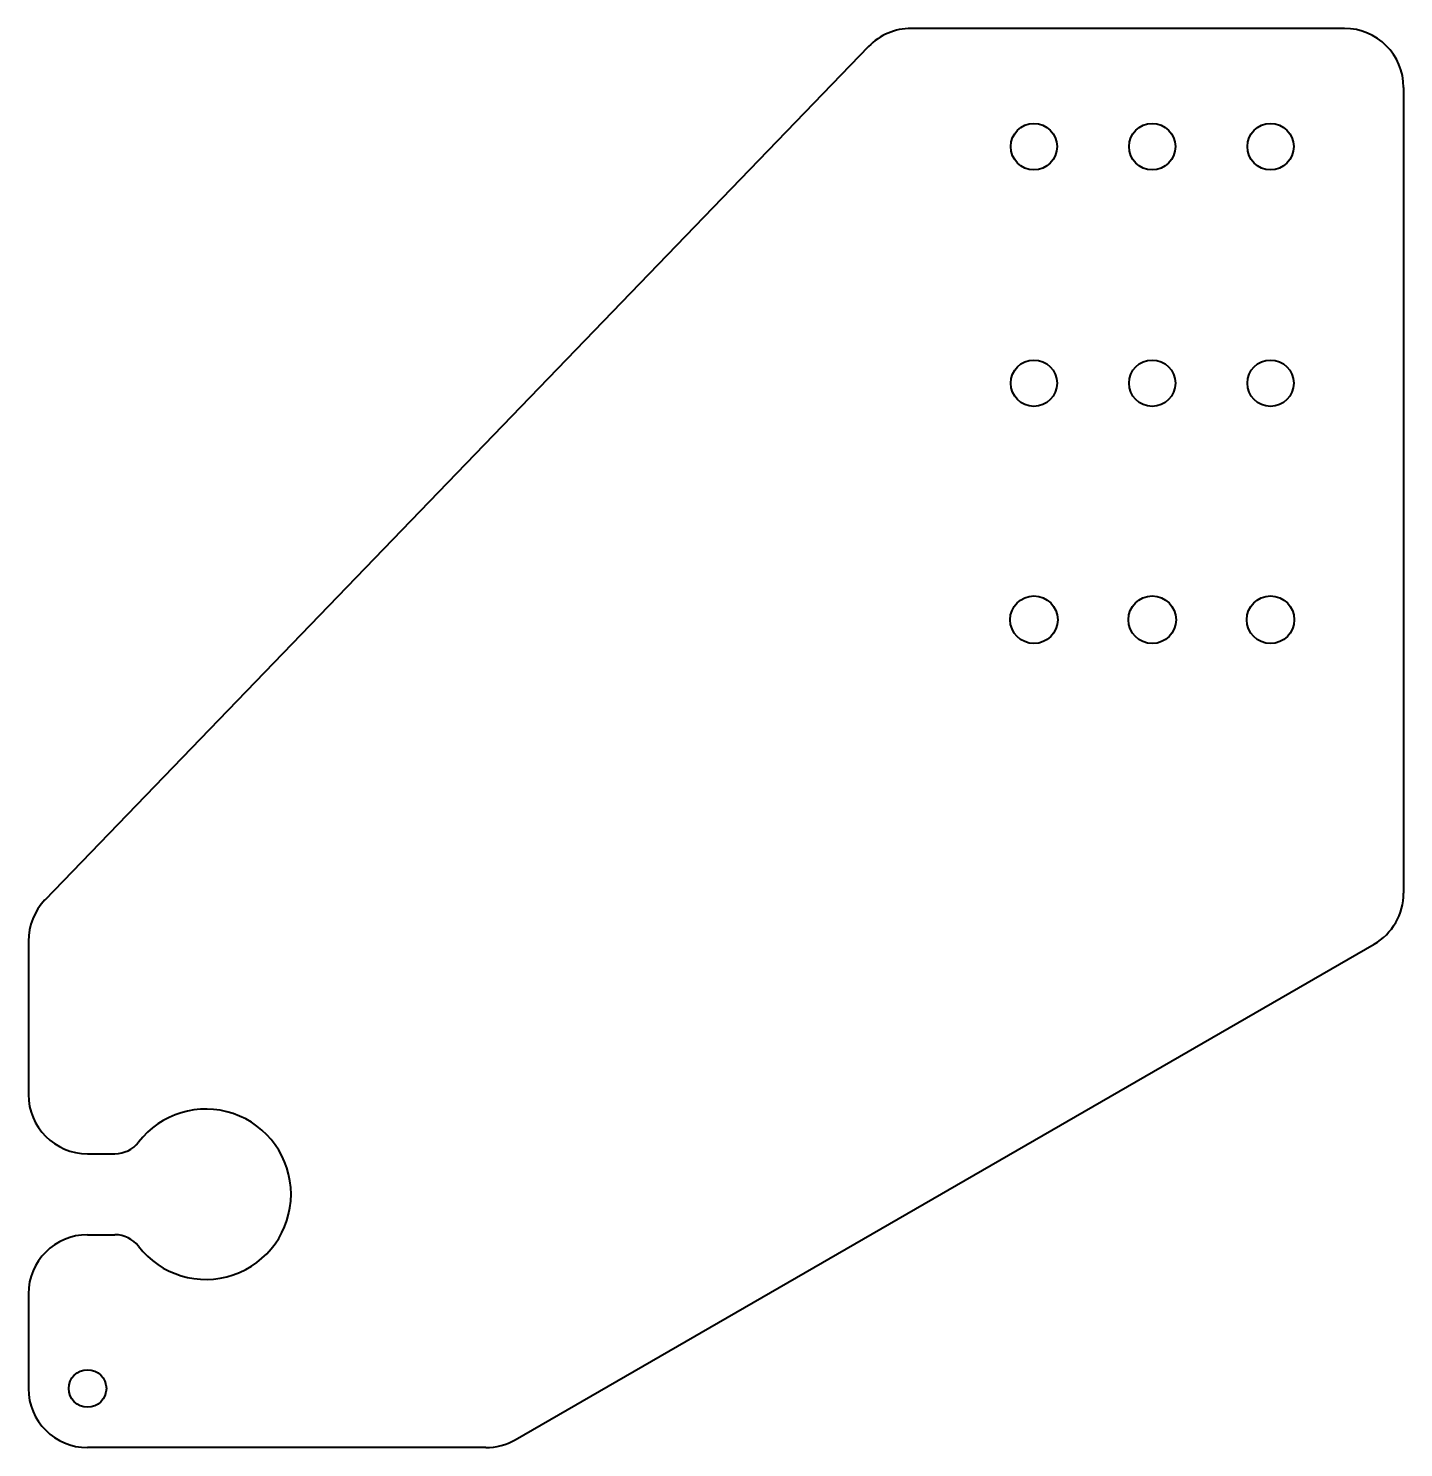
# Model space of a CAD drawing. Header units: inches. Extents: x -5.75 to 0.06, y -12.5 to -6.5.
import ezdxf

# ---------------------------------------------------------------- set-up
doc = ezdxf.new("R2010")
doc.units = ezdxf.units.IN
doc.header["$MEASUREMENT"] = 0
doc.layers.add('Visible', color=7, linetype='Continuous', lineweight=40)

msp = doc.modelspace()

# ---------------------------------------------------------------- linework, layer by layer
at = {"layer": 'Visible'}
for p, q in [((-0.1875, -6.5), (-2.0188, -6.5)), ((-2.1987, -6.5764), (-5.6799, -10.1849)), ((0.0625, -6.75), (0.0625, -10.1556)), ((-5.75, -10.3584), (-5.75, -11.0075)), ((-3.692, -12.4665), (-0.0625, -10.3722)), ((-5.5, -11.2575), (-5.384, -11.2575)), ((-5.5, -11.6), (-5.384, -11.6)), ((-5.75, -11.85), (-5.75, -12.25)), ((-3.817, -12.5), (-5.5, -12.5))]:
    msp.add_line(p, q, dxfattribs=at)
for centre, radius in [((-1.5, -7), 0.098), ((-1, -7), 0.098), ((-0.5, -7), 0.098), ((-1.5, -8), 0.098), ((-1, -8), 0.098), ((-0.5, -8), 0.098), ((-1.5, -9), 0.1005), ((-1, -9), 0.1005), ((-0.5, -9), 0.1005), ((-5.5, -12.25), 0.0795)]:
    msp.add_circle(centre, radius, dxfattribs=at)
for centre, radius, start, end in [((-2.0188, -6.75), 0.25, 90, 136.02823), ((-0.1875, -6.75), 0.25, 0, 90), ((-5.5, -10.3584), 0.25, 136.02823, 180), ((-0.1875, -10.1556), 0.25, 299.98706, 0), ((-5.5, -11.0075), 0.25, 180, 270), ((-5, -11.4288), 0.36, 217.64916, 142.35084), ((-5.384, -11.1325), 0.125, 270, 322.35084), ((-5.5, -11.85), 0.25, 90, 180), ((-5.384, -11.725), 0.125, 37.64916, 90), ((-5.5, -12.25), 0.25, 180, 270), ((-3.817, -12.25), 0.25, 270, 299.98706)]:
    msp.add_arc(centre, radius, start, end, dxfattribs=at)

doc.saveas('drawing.dxf')
